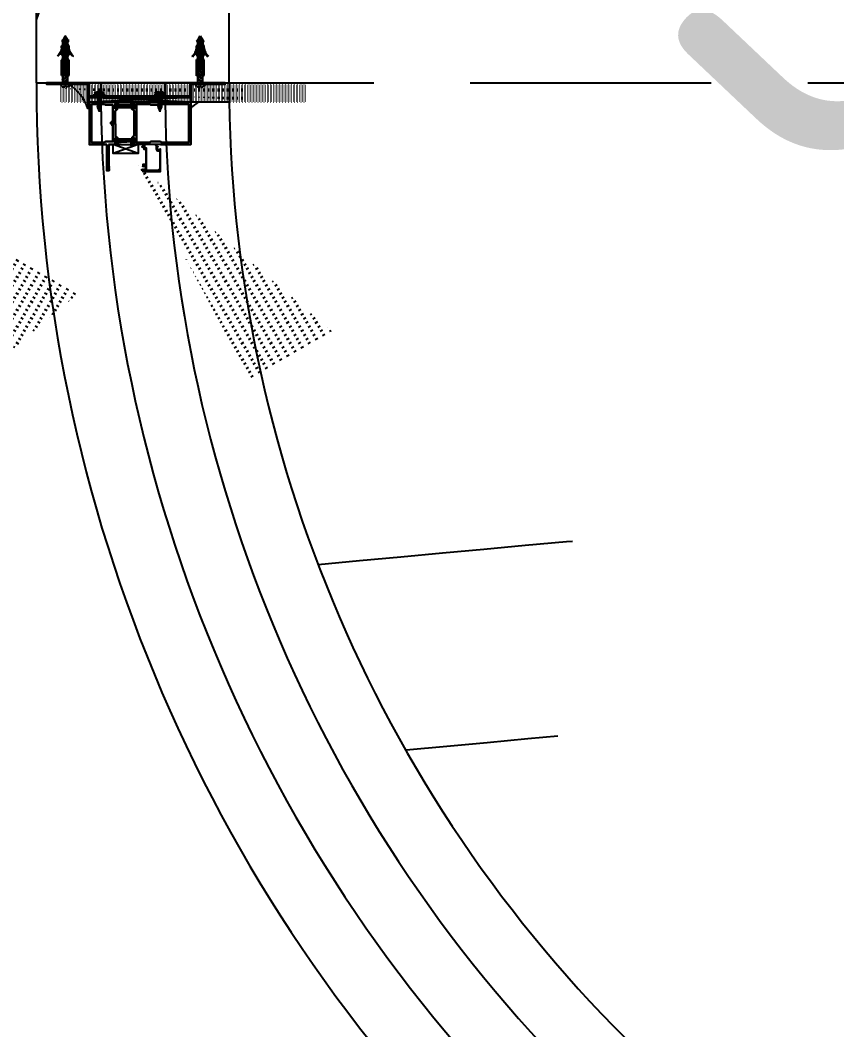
# Model space of a CAD drawing. Header units: inches. Extents: x 0 to 1813292486, y 0 to 3473589894.
# Drawn here: x 600670269 to 600671116, y 3473207275 to 3473208322 of the extents above; entities that cross this region are included whole.
import ezdxf

# ---------------------------------------------------------------- set-up
doc = ezdxf.new("R2010")
doc.units = ezdxf.units.IN
doc.header["$LTSCALE"] = 1000
doc.header["$MEASUREMENT"] = 0
for name, pattern in [('AX-MALL-DIM-P02$0$DASH', [0.35, 0.25, -0.1]), ('AX-MALL-WALL-P02-QT$0$CENTER', [2, 1.25, -0.25, 0.25, -0.25]), ('AX-MALL-WALL-P02-QT$0$DASH', [0.35, 0.25, -0.1]), ('AX-MALL-WALL-P02-QT$0$HIDDEN', [0.375, 0.25, -0.125])]:
    doc.linetypes.add(name, pattern=pattern)
for name, color, linetype in [('A-Anno-Note', 241, 'Continuous'), ('AX-MALL-DIM-P02$0$A-Anno-Dims', 3, 'Continuous'), ('AX-MALL-DIM-P02$0$A-Detl-Patt', 8, 'Continuous'), ('AX-MALL-P02-200$0$A-Anno-Note', 241, 'Continuous'), ('AX-MALL-WALL-P02$0$A-Anno-Note', 241, 'Continuous'), ('AX-MALL-WALL-P02-QT$0$0BJECT', 7, 'Continuous'), ('AX-MALL-WALL-P02-QT$0$1', 1, 'Continuous'), ('AX-MALL-WALL-P02-QT$0$8', 8, 'Continuous'), ('AX-MALL-WALL-P02-QT$0$8 填充 虚线 打断线 0.1', 8, 'Continuous'), ('AX-MALL-WALL-P02-QT$0$A-Anno-Note', 241, 'Continuous'), ('AX-MALL-WALL-P02-QT$0$A-Curt', 151, 'Continuous'), ('AX-MALL-WALL-P02-QT$0$A-Detl-Patt', 8, 'Continuous'), ('AX-MALL-WALL-P02-QT$0$A-Detl-Thin', 131, 'Continuous'), ('AX-MALL-WALL-P02-QT$0$A-Wall', 2, 'Continuous'), ('AX-MALL-WALL-P02-QT$0$A-Wall-Patt', 13, 'Continuous'), ('AX-MALL-WALL-P02-QT$0$F12_Submate', 8, 'Continuous'), ('AX-MALL-WALL-P02-QT$0$GASKET', 2, 'Continuous'), ('AX-MALL-WALL-P02-QT$0$STSF', 2, 'Continuous')]:
    doc.layers.add(name, color=color, linetype=linetype)
doc.layers.add('AX-MALL-WALL-P02-QT$0$AM_SUPPR', color=6, linetype='Continuous', lineweight=30)
doc.styles.add('AX-MALL-DIM-P02$0$_TCH_DIM_T3', font='gbenor.shx')
doc.dimstyles.new('AX-MALL-DIM-P02$0$_TCH_ARROW&&180', dxfattribs={"dimtxt": 535.5, "dimasz": 540, "dimexe": 450, "dimexo": 450, "dimgap": 137.25, "dimtad": 1, "dimdec": 0, "dimzin": 0, "dimdsep": 46, "dimtxsty": 'AX-MALL-DIM-P02$0$_TCH_DIM_T3', "dimcen": 0.09, "dimclrt": 7, "dimaunit": 1, "dimadec": 3, "dimazin": 2, "dimtfac": 1, "dimtdec": 0, "dimtix": 1, "dimtmove": 2, "dimatfit": 3, "dimfxl": 500, "dimtolj": 1, "dimtzin": 0, "dimarcsym": 0})

# ---------------------------------------------------------------- blocks, each defined once
blk = doc.blocks.new('AX-MALL-WALL-P02-QT$0$tj')
at = {"layer": 'AX-MALL-WALL-P02-QT$0$A-Detl-Patt'}
h = blk.add_hatch(dxfattribs=at)
h.set_pattern_fill('STEEL', color=256, scale=100.0000000000001, angle=50.43183869082386)
h.set_pattern_definition([(75.00000000004839, (-14278.19445574284, 156289.8254051208), (-153.3407249234246, 41.08752340989569), []), (75.00000000004839, (-14317.88195610046, 156358.5661673546), (-153.3407249234246, 41.08752340989569), [])])
edge = h.paths.add_edge_path()
edge.add_arc((274302.9537697641, 370915.3693751197), 354853.2281302969, 270.9601093956941, 275.9513128638887)
edge.add_line((311095.3180618286, 17974.67259407043), (323404.2928284407, 17664.898229599))
edge.add_arc((337498.5854798314, -5423.033113246463), 27049.98445535583, 84.4296474408203, 121.40245730350341, ccw=False)
edge.add_line((340124.270958662, 21499.21483898163), (352435.6233639717, 23411.5238032341))
edge.add_line((352435.6233639717, 23411.5238032341), (352460.3320846558, 23263.57286787033))
edge.add_arc((262948.9762239404, 558936.3422532297), 543099.989586636, 279.486523026639, 288.5053300047131)
edge.add_line((435325.042740941, 43917.80823612213), (435185.9318172932, 44187.60760259628))
edge.add_arc((262948.9762341097, 558936.342259489), 542799.9895904897, 279.51816553668203, 288.50044427399206, ccw=False)
edge.add_line((352706.5441896915, 23608.95860147476), (352681.7270303965, 23756.88773488998))
edge.add_line((352681.7270303965, 23756.88773488998), (340117.7681742907, 21803.84383869171))
edge.add_arc((337510.0970116529, -5455.006554111635), 27383.29552171703, 84.53552636432372, 121.2026843873002)
edge.add_line((323323.7129554749, 17967.02113437653), (311085.7617697716, 18275.00808191299))
edge.add_arc((274273.8104503512, 371474.5356685471), 355112.6948552598, 270.96411062040687, 275.9501261722048, ccw=False)
edge.add_line((280248.9759351015, 16412.11376953125), (280248.9759185314, 16111.96136569977))
blk = doc.blocks.new('AX-MALL-WALL-P02-QT$0$A$C45704BEF')
at = {"color": 3, "ltscale": 10}
blk.add_lwpolyline([(18.80000000074506, -25.00024726614356), (17.5, -25.00024726614356), (17.5, -23.00024726614356), (15.49870925210416, -23.00024726614356), (15.49870925210416, -6.999231616035104), (18.4997000452131, -6.999231616035104), (18.49987648613751, -5.299231618642807, 0.4142135623695433), (18.19987648539245, -4.999231617897749), (17.80005405470729, -4.999231617897749, 0.4140000559725384), (17.50005413405597, -5.299012914299965), (17.49969883821905, -5.699499286711216, -0.483847094079415), (17.13052784092724, -5.991148311644793), (15.89966636151075, -5.699231617152691), (15.89966636151075, -1.299031617119908), (17.1397417280823, -1.005294770002365, -0.4741802569087657), (17.49969902634621, -1.298974558711052), (17.50005413405597, -1.699460931122303, 0.4140000559734259), (17.80005405470729, -1.999242229387164), (18.19987648539245, -1.999242229387164, 0.4142135624494586), (18.49987648613751, -1.699242228642106), (18.49987648613751, 0.0007206704467535019), (0, 0), (0, -22.90028521977365), (1, -22.90028521977365), (1, -22.40028521977365), (3, -22.40028521977365, -0.414213562373095), (3.5, -22.90028521977365), (3.5, -25.00028521940112), (2.913615984842181, -25.46520863845944, 0.4988684829111732), (2.92562854103744, -25.94440526142716), (5.025628542527556, -27.44440526142716, 0.8192868568614478), (5.455046217888594, -27.04232501238585), (4.5, -25.50028521940112), (4.5, -22.90028521977365, 0.414213562373095), (3, -21.40028521977365), (1, -21.40028521977365), (1, -3.19995454326272, -0.4142094303452601), (3.199968963861465, -0.9999545440077782), (14.5, -0.9996059481054544), (14.5, -5.999231616035104), (14.5, -5.999231616035104), (14.5, -24.00024726614356), (16.5, -24.00024726614356), (16.5, -25.00024726614356), (16.5, -27.20351210050285, 0.6582415972160955), (17.34365977905691, -27.56668968312442), (19.14365977980196, -25.86342484690249, 0.6827143578984822), (18.79383949562907, -25.00028521940112)], format="xyb", dxfattribs=at)
blk = doc.blocks.new('AX-MALL-WALL-P02-QT$0$尺寸分格点')
at = {"ltscale": 10}
h = blk.add_hatch(color=1, dxfattribs=at)
h.dxf.hatch_style = 1
edge = h.paths.add_edge_path()
edge.add_line((0, -1.5), (-5.470445860503725e-37, 1.862645149230957e-09))
edge.add_line((0, 1.862645149230957e-09), (-1.5, 0))
edge.add_arc((0, 0), 1.5, 180, 270)
edge = h.paths.add_edge_path()
edge.add_line((0, 1.5), (5.470445846917725e-37, 1.862645149230957e-09))
edge.add_line((0, 1.862645149230957e-09), (1.5, 0))
edge.add_arc((0, 0), 1.5, 0, 90)
for p, q in [((-2.5, 0), (2.5, 0)), ((0, -2.5), (0, 2.5))]:
    blk.add_line(p, q)
blk.add_circle((0, 0), 1.5)
blk = doc.blocks.new('AX-MALL-WALL-P02-QT$0$定位点')
blk.add_blockref('AX-MALL-WALL-P02-QT$0$尺寸分格点', (0, 0))
blk = doc.blocks.new('AX-MALL-WALL-P02-QT$0$A$C40565891')
h = blk.add_hatch()
h.set_pattern_fill('NET', color=6, scale=0.5, angle=315)
h.set_pattern_definition([(225.0000000000001, (-8954763.885715963, -14331520.94940183), (-1.122532015133644, 1.122532015133643), []), (135.0000000000001, (-8954763.885715963, -14331520.94940183), (1.122532015133643, 1.122532015133644), [])])
edge = h.paths.add_edge_path()
edge.add_line((-2.873205080628395, -1), (-17.1267949193716, -1))
edge.add_arc((-17.12679491817267, -2.000000000321539), 1.000000000321539, 90.00000006869386, 120.0000000686844)
edge.add_line((-17.6267949193716, -1.133974596858025), (-19.29999999888241, -2.099999999627471))
edge.add_line((-19.29999999888241, -2.099999999627471), (-19.59999999962747, -2.099999999627471))
edge.add_arc((-19.60000000055891, -1.700000000186378), 0.3999999994410928, 180.0000001333858, 270.00000013341844, ccw=False)
edge.add_line((-20, -1.700000001117587), (-20, 1.699999999254942))
edge.add_arc((-19.59999999962758, 1.699999999255055), 0.4000000003724153, 89.99999999998369, 180.0000000000163, ccw=False)
edge.add_line((-19.59999999962747, 2.099999999627471), (-19.29999999888241, 2.099999999627471))
edge.add_line((-19.29999999888241, 2.099999999627471), (-17.6267949193716, 1.133974596858025))
edge.add_arc((-17.12679491817268, 2.000000000321516), 1.000000000321515, 239.9999999313152, 269.9999999313065)
edge.add_line((-17.1267949193716, 1), (-2.873205080628395, 1))
edge.add_arc((-2.873205081827319, 2.000000000321497), 1.000000000321497, 270.0000000686933, 300.0000000686851)
edge.add_line((-2.373205080628395, 1.133974596858025), (-0.6999999992549419, 2.099999999627471))
edge.add_line((-0.6999999992549419, 2.099999999627471), (-0.400000000372529, 2.099999999627471))
edge.add_arc((-0.4000000003724153, 1.699999999255056), 0.4000000003724153, -1.63140612130519e-11, 90.00000000001631, ccw=False)
edge.add_line((0, 1.699999999254942), (0, -1.700000001117587))
edge.add_arc((-0.3999999994410927, -1.700000000186378), 0.3999999994410927, 269.99999986658156, 359.99999986661413, ccw=False)
edge.add_line((-0.400000000372529, -2.099999999627471), (-0.6999999992549419, -2.099999999627471))
edge.add_line((-0.6999999992549419, -2.099999999627471), (-2.373205080628395, -1.133974596858025))
edge.add_arc((-2.873205081827309, -2.00000000032146), 1.00000000032146, 59.99999993131432, 89.9999999313073)
at = {"layer": 'AX-MALL-WALL-P02-QT$0$STSF', "lineweight": 40}
blk.add_lwpolyline([(-2.873205080628395, -1), (-17.1267949193716, -1, 0.1316524975873539), (-17.6267949193716, -1.133974596858025), (-19.29999999888241, -2.099999999627471), (-19.59999999962747, -2.099999999627471, -0.4142135623732616), (-20, -1.700000001117587), (-20, 1.699999999254942, -0.4142135623732612), (-19.59999999962747, 2.099999999627471), (-19.29999999888241, 2.099999999627471), (-17.6267949193716, 1.133974596858025, 0.1316524975873571), (-17.1267949193716, 1), (-2.873205080628395, 1, 0.1316524975873597), (-2.373205080628395, 1.133974596858025), (-0.6999999992549419, 2.099999999627471), (-0.400000000372529, 2.099999999627471, -0.4142135623732616), (0, 1.699999999254942), (0, -1.700000001117587, -0.4142135623732616), (-0.400000000372529, -2.099999999627471), (-0.6999999992549419, -2.099999999627471), (-2.373205080628395, -1.133974596858025, 0.1316524975873647)], format="xyb", close=True, dxfattribs=at)
blk = doc.blocks.new('AX-MALL-WALL-P02-QT$0$A$C5DA96DE0')
at = {"layer": 'AX-MALL-WALL-P02-QT$0$AM_SUPPR', "color": 3}
for points in [[(-22.00068093277514, 105.1999999992549), (-22.00001176260412, 46.60000000149012, -0.414213562373095), (-21.70001176185906, 46.29999999888241), (-21.7000117637217, 45.30000000074506, -0.4142135651008757), (-21.90001176483929, 45.09999999962747), (-22.11765938811004, 45.09999999962747, 0.3152987896086648), (-22.30559791438282, 44.96840402856469), (-22.88795028813183, 43.36840402893722, 0.5486187836891172), (-22.68258061446249, 43.10076105967164), (-19.96206398494542, 43.32127769291401, 0.1763269799607178), (-19.83807377703488, 43.37909527309239), (-19.45859040878713, 43.75857864320278, 0.5773502703764628), (-19.54824795387685, 44.09318516403437), (-19.70076583139598, 44.13405220396817, -0.3107450373417215), (-19.86631920561194, 44.32805990986526), (-20.20001176558435, 46.220524456352), (-20.20001176558435, 46.30000000074506, -0.664494698151357), (-19.35008465312421, 46.6571428515017, 0.1962615707062706), (-19.21011380665004, 46.59999999962747), (-15.80001176707447, 46.59999999962747, -0.414213562373095), (-15.50001176446676, 46.30000000074506), (-15.50001176446676, 45.99448045343161), (-16.4794679954648, 44.32503772899508, 0.5796797259406589), (-16.35058767162263, 44.09999999776483), (-15.09727879799902, 44.09999999776483, 0.266079426403572), (-14.23476512730122, 44.59396623261273), (-13.34764037840068, 46.10603376291692, -0.2660794268336467), (-12.48512670956552, 46.59999999776483), (-12.48512670956552, 46.59999999776483), (12.48510318435729, 46.59999999962747, -0.2660794268336467), (13.3476168513298, 46.10603376291692), (14.23474160209298, 44.59396623261273, 0.266079426403572), (15.09725527279079, 44.09999999962747), (16.35056414455175, 44.09999999962747, 0.5796797259406589), (16.47944446653128, 44.32503772713244), (15.49998823925853, 45.99448045343161), (15.49998823553324, 46.29999999888241, -0.414213562373095), (15.7999882362783, 46.59999999962747), (19.21009027957916, 46.59999999962747, 0.1962615707062706), (19.35006112605333, 46.6571428515017, -0.664494698151357), (20.19998823665082, 46.29999999888241), (20.19998823665082, 46.220524456352), (19.86629567667842, 44.32805990800261, -0.3107450373417215), (19.70074230805039, 44.13405220396817), (19.54822442866862, 44.09318516217172, 0.5773502703764628), (19.45856687985361, 43.75857864320278), (19.83805025182664, 43.37909527309239, 0.1763269799607178), (19.96204045787454, 43.32127769291401), (22.68255708739161, 43.10076105967164, 0.5486187836891172), (22.88792676106095, 43.36840402893722), (22.30557438544929, 44.96840402670205, 0.3152987896086648), (22.11763586290181, 45.10000000149012), (21.89998823590577, 45.09999999962747, -0.4142135651008757), (21.69998823665082, 45.29999999888241), (21.69998823478818, 46.29999999888241, -0.414213562373095), (21.99998823739588, 46.59999999962747), (22.00029997527599, 73.89985392801464)], [(-12.48512671142817, 26.59999999962747), (-12.48512671142817, 26.59999999962747, -0.266079426695036), (-13.34764038026333, 27.09396623820066), (-14.23476512916386, 28.60603376477957, 0.2660794267352428), (-15.09727879799902, 29.10000000149012), (-16.35058767162263, 29.09999999962747, 0.5796797243171364), (-16.4794679954648, 28.87496227398515), (-15.50001176446676, 27.20551954396069), (-15.50001176819205, 26.90000000223517, -0.414213562429924), (-15.80001176521182, 26.59999999776483), (-19.21011380665004, 26.59999999962747, 0.196261570738114), (-19.35008465498686, 26.54285714589059, -0.6644947009864839), (-20.20001176558435, 26.90000000223517), (-20.20001176558435, 26.97947554662824), (-19.86631920747459, 28.87194008752704, -0.3107450376907102), (-19.70076583139598, 29.06594779156148), (-19.5482479557395, 29.10681483522058, 0.5773502691095918), (-19.45859040878713, 29.44142135605216), (-19.83807377517223, 29.82090472429991, 0.1763269806166101), (-19.96206398680806, 29.87872230820358), (-22.68258061632514, 30.0992389395833, 0.5486187865199976), (-22.88795028440654, 29.83159597031772), (-22.30559791252017, 28.23159597069025, 0.3152987889515711), (-22.1176593862474, 28.09999999962747), (-21.90001176297665, 28.09999999776483, -0.4142135620321224), (-21.70001176558435, 27.89999999850988), (-21.70001176558435, 26.90000000037253, -0.414213562429924), (-22.00001176446676, 26.59999999962747), (-22.00026272423565, -1.862645149230957e-09), (22.00026272051036, 0), (22.00006804615259, 18.00577012822032)], [(22.00005050562322, 19.99999999813735), (21.99998823739588, 26.59999999962747, -0.414213562429924), (21.69998823665082, 26.90000000037253), (21.69998823478818, 27.89999999850988, -0.4142135620321224), (21.89998823776841, 28.09999999962747), (22.11763586103916, 28.09999999776483, 0.3152987889515711), (22.30557438544929, 28.23159596882761), (22.88792676106095, 29.83159597218037, 0.5486187865199976), (22.68255708925426, 30.0992389395833), (19.96204045601189, 29.87872230820358, 0.1763269806166101), (19.83805024810135, 29.82090472429991), (19.45856687985361, 29.44142135605216, 0.5773502691095918), (19.54822443053126, 29.10681483708322), (19.70074230805039, 29.06594779156148, -0.3107450376907102), (19.86629567667842, 28.87194008752704), (20.19998823851347, 26.97947554290295), (20.19998824037611, 26.89999999850988, -0.6644947009864839), (19.35006112605333, 26.54285714402795, 0.196261570738114), (19.21009027957916, 26.59999999776483), (15.79998823441565, 26.59999999776483, -0.414213562429924), (15.49998823925853, 26.89999999850988), (15.49998823925853, 27.20551954582334), (16.47944446466863, 28.87496227398515, 0.5796797243171364), (16.3505641464144, 29.09999999962747), (15.09725527092814, 29.09999999776483, 0.2660794267352428), (14.23474160209298, 28.60603376477957), (13.3476168513298, 27.09396623820066, -0.266079426695036), (12.48510318249464, 26.59999999962747), (-12.48512671142817, 26.59999999962747)]]:
    blk.add_lwpolyline(points, format="xyb", dxfattribs=at)
for points in [[(22.00029996782541, 73.89983759261668), (22.00005446560681, 73.89983759261668), (21.99998823553324, 105.1999999992549), (-22.00068093277514, 105.1999999992549)], [(-19.80001176521182, 103), (-19.80001176521182, 103), (-19.80001176334918, 74.70021012239158), (-19.00001176446676, 73.70021012239158), (-19.00001176446676, 68.70021012239158), (-19.00001176446676, 63.70021012239158), (-20.00001176446676, 62.70021012611687), (-20.00001176446676, 48.79999999888241), (19.99998823553324, 48.79999999701977), (19.99998823739588, 62.70021012425423), (18.99998823739588, 63.70021012425423), (18.99998823739588, 68.70021012239158), (18.99998823553324, 73.70021012425423), (19.79998823814094, 74.70021012052894), (19.79998823814094, 103), (-19.80001176521182, 103)], [(-19.00003717839718, 24.40000000223517), (-19.00003717839718, 16.60000000149012), (-19.8001159671694, 15.59989579208195), (-19.80026083253324, 2.199999997392297), (-19.80001176521182, 2.199999999254942), (19.80023730732501, 2.199999997392297), (19.80009244196117, 15.5998957939446), (19.0000136513263, 16.60000000149012), (19.0000136513263, 24.40000000223517), (-19.00003717839718, 24.40000000223517)], [(21.99999776296318, 20.00577012635767), (43.9999977555126, 20.00634960085154), (43.99998722039163, 20.40634960122406), (44.99999512173235, 20.10637594014406), (44.99998722039163, 20.40637594088912), (45.99999512173235, 20.10640227980912), (45.99998722039163, 20.40640228055418), (46.99999512173235, 20.10642861947417), (46.99998722039163, 20.40642862021923), (47.99999511986971, 20.10645495913923), (47.99998721852899, 20.40645495988429), (48.99998721852899, 20.40648129954934), (49.00005043298006, 18.00648130103946), (22.00006804615259, 18.00577012822032)]]:
    blk.add_lwpolyline(points, dxfattribs=at)
at = {"color": 6, "ltscale": 10, "xscale": -0.9999999999999999, "rotation": 90}
blk.add_blockref('AX-MALL-WALL-P02-QT$0$A$C40565891', (-17.70395603775978, 26.59999999776483), dxfattribs=at)
at = {"color": 6, "ltscale": 10, "rotation": 270}
blk.add_blockref('AX-MALL-WALL-P02-QT$0$A$C40565891', (17.7039325106889, 26.59999999962747), dxfattribs=at)
blk = doc.blocks.new('AX-MALL-WALL-P02-QT$0$A$C3B8A2171')
at = {"color": 6}
for p, q in [((22.00012849643826, 27), (31.33094626852107, 1)), ((31.33094626478851, 27), (22.00012850017083, 1))]:
    blk.add_line(p, q, dxfattribs=at)
blk.add_lwpolyline([(22.00012849643826, 27), (31.33094626478851, 27), (31.33094626852107, 1), (22.00012850017083, 1)], close=True, dxfattribs=at)
at = {"color": 6, "ltscale": 10}
blk.add_blockref('AX-MALL-WALL-P02-QT$0$A$C5DA96DE0', (7.275957614183426e-12, -23.70584608986974), dxfattribs=at)
at = {"color": 6, "ltscale": 10, "rotation": 270}
blk.add_blockref('AX-MALL-WALL-P02-QT$0$A$C45704BEF', (49.90041371808184, 50.19399150274694), dxfattribs=at)
at = {"layer": 'AX-MALL-WALL-P02-QT$0$GASKET', "extrusion": (0, 0, -1), "zscale": -1, "rotation": 270}
blk.add_blockref('AX-MALL-WALL-P02-QT$0$定位点', (0, 0), dxfattribs=at)
blk = doc.blocks.new('*U279')
at = {"color": 1, "linetype": 'AX-MALL-WALL-P02-QT$0$CENTER', "ltscale": 0.1}
blk.add_line((-3.720025046972161, 0), (16.47241296467109, 0), dxfattribs=at)
at = {"color": 0, "linetype": 'ByBlock', "lineweight": 50, "ltscale": 0.2}
for p, q in [((-3.69999999999709, 0.3999999999987267), (-3.325615217181621, 0.4000000000023647)), ((-3.325615217181621, 0.4000000000023647), (-3.325615240581101, -0.4000000000023647)), ((-2.147202852589544, 4.749999999999091), (0, 4.749999999999091)), ((0, -4.749999999999091), (0, 4.749999999999091)), ((-3.69999999999709, -0.4000000000005457), (-3.325615240581101, -0.4000000000023647)), ((-3.69999999999709, -0.4000000000005457), (-3.325615217181621, -0.4000000000023647)), ((-2.147202852655028, -4.750000000000909), (0, -4.749999999999091))]:
    blk.add_line(p, q, dxfattribs=at)
at = {"color": 6, "linetype": 'AX-MALL-WALL-P02-QT$0$HIDDEN', "ltscale": 0.05}
for p, q in [((-0.6750316474657977, 1.140000000000001), (-3.325615228868008, 2.449999999987274)), ((-0.6750316474657977, 1.14), (-0.6750316474657977, -1.140000000000001)), ((-0.06888289537171222, 0), (-0.6750316474657977, 1.140000000000001)), ((-0.06888289537171222, 0), (-0.6750316474657977, -1.140000000000001)), ((-0.6750316474657977, -1.140000000000001), (-3.325615228893758, -2.449999999999999))]:
    blk.add_line(p, q, dxfattribs=at)
at = {"color": 0, "linetype": 'ByBlock', "ltscale": 0.2}
for p, q in [((0.1999999999970897, 1.789999999997235), (11.67855772335856, 1.789999999997235)), ((1.247816335799423, 1.789999999997235), (1.600000000005707, 2.399999999998059)), ((1.600000000005707, 2.399999999998059), (1.952183664211248, 1.789999999998216)), ((2.847816335799424, 1.789999999997235), (3.200000000005707, 2.399999999998059)), ((3.200000000005707, 2.399999999998059), (3.552183664211248, 1.789999999998216)), ((4.447816335799424, 1.789999999997235), (4.800000000005708, 2.399999999998059)), ((4.800000000005708, 2.399999999998059), (5.152183664211249, 1.789999999998216)), ((6.047816335799424, 1.789999999997235), (6.400000000005708, 2.399999999998059)), ((6.400000000005708, 2.399999999998059), (6.752183664211248, 1.789999999998216)), ((7.647816335799424, 1.789999999997235), (8.000000000005707, 2.399999999998059)), ((8.000000000005707, 2.399999999998059), (8.352183664211248, 1.789999999998216)), ((9.247816335799424, 1.789999999997235), (9.600000000005707, 2.399999999998059)), ((9.600000000005707, 2.399999999998059), (9.952183664211248, 1.789999999998216)), ((11.67855772335856, 1.789999999997235), (16, 0)), ((16, 0), (11.67855772334904, -1.790000000000873)), ((0.1999999999970896, -1.790000000000873), (11.67855772334904, -1.790000000000873)), ((2.047816335800007, -1.789999999998201), (2.400000000005662, -2.399999999998059)), ((2.400000000005662, -2.399999999998059), (2.752183664211202, -1.789999999998216)), ((3.647816335800008, -1.789999999998201), (4.000000000005661, -2.399999999998059)), ((4.000000000005661, -2.399999999998059), (4.352183664211202, -1.789999999998216)), ((5.247816335800009, -1.789999999998201), (5.600000000005663, -2.399999999998059)), ((5.600000000005663, -2.399999999998059), (5.952183664211203, -1.789999999998216)), ((6.847816335800008, -1.789999999998201), (7.200000000005662, -2.399999999998059)), ((7.200000000005662, -2.399999999998059), (7.552183664211203, -1.789999999998216)), ((8.447816335800008, -1.789999999998201), (8.800000000005662, -2.399999999998059)), ((8.800000000005662, -2.399999999998059), (9.152183664211202, -1.789999999998216)), ((10.04781633580001, -1.789999999998201), (10.40000000000566, -2.399999999998059)), ((10.40000000000566, -2.399999999998059), (10.7521836642112, -1.789999999998216))]:
    blk.add_line(p, q, dxfattribs=at)
at = {"color": 6, "linetype": 'ByBlock'}
for p, q in [((1.247816335799423, 1.789999999997235), (2.047816335800007, -1.789999999998201)), ((1.600000000005707, 2.399999999998059), (2.400000000005662, -2.399999999998059)), ((2.752183664209724, -1.790000000000873), (1.952183664211248, 1.789999999998216)), ((2.847816335799424, 1.789999999997235), (3.647816335800008, -1.789999999998201)), ((3.200000000005707, 2.399999999998059), (4.000000000005661, -2.399999999998059)), ((4.352183664209724, -1.790000000000873), (3.552183664211248, 1.789999999998216)), ((4.447816335799424, 1.789999999997235), (5.247816335800009, -1.789999999998201)), ((4.800000000005708, 2.399999999998059), (5.600000000005663, -2.399999999998059)), ((5.952183664209725, -1.790000000000873), (5.152183664211249, 1.789999999998216)), ((6.047816335799424, 1.789999999997235), (6.847816335800008, -1.789999999998201)), ((6.400000000005708, 2.399999999998059), (7.200000000005662, -2.399999999998059)), ((7.552183664209725, -1.790000000000873), (6.752183664211248, 1.789999999998216)), ((7.647816335799424, 1.789999999997235), (8.447816335800008, -1.789999999998201)), ((8.000000000005707, 2.399999999998059), (8.800000000005662, -2.399999999998059)), ((9.152183664209725, -1.790000000000873), (8.352183664211248, 1.789999999998216)), ((9.247816335799424, 1.789999999997235), (10.04781633580001, -1.789999999998201)), ((9.600000000005707, 2.399999999998059), (10.40000000000566, -2.399999999998059)), ((10.75218366420972, -1.790000000000873), (9.952183664211248, 1.789999999998216))]:
    blk.add_line(p, q, dxfattribs=at)
at = {"color": 0, "linetype": 'ByBlock', "lineweight": 50, "ltscale": 0.2}
for start, end in [(143.57642635749, 177.1340160170254), (182.8659839823501, 216.4235736418013)]:
    blk.add_arc((4.289993742175284, -4.638422979041934e-11), 8, start, end, dxfattribs=at)
at = {"color": 0, "linetype": 'ByBlock', "ltscale": 0.2}
for centre, start, end in [((0.1999999999970897, 1.989999999997235), 180, 270), ((0.1999999999970896, -1.990000000000873), 90, 180)]:
    blk.add_arc(centre, 0.2, start, end, dxfattribs=at)
blk = doc.blocks.new('AX-MALL-WALL-P02-QT$0$pzd')
for p, q in [((-51.89071414621139, 3.637978807091713e-12), (-47.44426745038072, 2.627295852584211)), ((-47.4650342187233, -2.549312040882796), (-51.89071414621139, 3.637978807091713e-12)), ((-46.99816657703195, 0.7273625492634892), (-46.99816657703195, -0.7147973545615969)), ((-46.99231773451902, 3.870509743701405), (-46.98238723502436, 2.827295852588577)), ((-46.99231773451902, -3.870509743701405), (-46.99231773451902, -2.585558247239533))]:
    blk.add_line(p, q)
at = {"layer": 'AX-MALL-WALL-P02-QT$0$0BJECT'}
for p, q in [((-16.10487232582818, 0.7273625492634892), (-46.99816657703195, 0.7273625492634892)), ((-39.582473202041, 3.913673162471241), (-41.582473202041, 3.913673162471241)), ((-32.17262866956298, 3.956836581233802), (-34.17262866956298, 3.956836581233802)), ((-10.70183767256094, 4.000000000003638), (-26.76278413708496, 4.000000000003638)), ((-16.10487232582818, 0.7273625492634892), (-16.10487232582818, -0.7147973545615969)), ((-10.67745417730475, 4.000000000003638), (-10.67745417730475, -3.999999999996362)), ((-16.10487232582818, -0.7147973545615969), (-46.99816657703195, -0.7147973545615969)), ((-39.582473202041, -3.913673162471241), (-41.582473202041, -3.913673162471241)), ((-32.17262866956298, -3.956836581233802), (-34.17262866956298, -3.956836581233802)), ((-30.79212488308258, -8.462003983000614), (-30.37328007823089, -8.00474198261145)), ((-10.67745417730475, -3.999999999996362), (-26.76278413708496, -3.999999999996362))]:
    blk.add_line(p, q, dxfattribs=at)
for centre, radius, start, end in [((-44.30262324288196, 5.800649567903747), 3.310573394341929, 215.6634335188293, 325.2508364694484), ((-40.90485334786354, 17.23789096762266), 13.38967771715128, 275.6678372151979, 319.0483574165744), ((-36.89277871040395, 5.843812986673584), 3.310573394341929, 215.6634335188293, 325.2508364694484), ((-40.48600854301185, 16.78062896724077), 13.38967771715128, 275.6678372151979, 319.0483574165744), ((-29.48293417792593, 5.886976405436144), 3.310573394341929, 215.6634335188293, 325.2508364694484), ((-44.30262324288196, -5.800649567903747), 3.310573394341929, 34.7491635305516, 144.3365664811707), ((-36.89277871040395, -5.843812986669946), 3.310573394341929, 34.7491635305516, 144.3365664811707), ((-40.90485334786354, -17.23789096762266), 13.38967771715128, 40.95164258342553, 84.33216278480212), ((-40.48600854301185, -16.78062896723713), 13.38967771715128, 40.95164258342553, 84.33216278480212), ((-29.48293417792593, -5.886976405436144), 3.310573394341929, 34.7491635305516, 144.3365664811707)]:
    blk.add_arc(centre, radius, start, end, dxfattribs=at)
at = {"layer": 'AX-MALL-WALL-P02-QT$0$1', "color": 2, "linetype": 'Continuous'}
for p, q in [((-47.44426745038072, 2.627295852584211), (-49.83636145586206, -1.515932501384668)), ((-47.09785728885618, 2.827295852588577), (-49.66315637509979, -1.615932501383213)), ((-46.98238723502436, 2.827295852588577), (-49.54768632126797, -1.615932501383213)), ((-46.86691718119255, 2.627295852584211), (-49.25901118667389, -1.515932501384668)), ((-44.46281281895062, 2.650687959114293), (-47.4650342187233, -2.549312040882796)), ((-47.09785728885618, 2.827295852588577), (-47.44426745038072, 2.627295852584211)), ((-44.11640265742608, 2.850687959118659), (-47.29182913797558, -2.649312040881341)), ((-44.00093260359426, 2.850687959118659), (-47.17635908412922, -2.649312040881341)), ((-46.98238723502436, 2.827295852588577), (-47.09785728885618, 2.827295852588577)), ((-47.08435184985865, 2.650687959114293), (-47.08546254974499, 2.650687959114293)), ((-46.86691718119255, 2.627295852584211), (-46.98238723502436, 2.827295852588577)), ((-43.88546254976245, 2.650687959114293), (-46.88768394953513, -2.549312040882796)), ((-44.46281281895062, 2.650687959114293), (-46.88042262019007, 2.650687959114293)), ((-44.11640265742608, 2.850687959118659), (-44.46281281895062, 2.650687959114293)), ((-41.48246888740687, 2.674080065644375), (-44.38924201999907, -2.360598686082085)), ((-41.13605872589687, 2.874080065648741), (-44.31148520643183, -2.625919934351259)), ((-41.02058867205051, 2.874080065648741), (-44.19601515260001, -2.625919934351259)), ((-44.00093260359426, 2.850687959118659), (-44.11640265742608, 2.850687959118659)), ((-41.48246888740687, 2.674080065644375), (-44.10289721842855, 2.674080065644375)), ((-43.88546254976245, 2.650687959114293), (-44.00093260359426, 2.850687959118659)), ((-40.90511861820414, 2.674080065644375), (-43.90734001800593, -2.525919934352714)), ((-41.13605872589687, 2.874080065648741), (-41.48246888740687, 2.674080065644375)), ((-38.28246888740978, 2.674080065644375), (-41.28469028718246, -2.525919934352714)), ((-41.02058867205051, 2.874080065648741), (-41.13605872589687, 2.874080065648741)), ((-37.93605872588523, 2.874080065648741), (-41.11148520643474, -2.625919934351259)), ((-40.90511861820414, 2.674080065644375), (-41.02058867205051, 2.874080065648741)), ((-37.82058867205342, 2.874080065648741), (-40.99601515258837, -2.625919934351259)), ((-38.28246888740978, 2.674080065644375), (-40.90511861820414, 2.674080065644375)), ((-37.7051186182216, 2.674080065644375), (-40.70734001799428, -2.525919934352714)), ((-37.93605872588523, 2.874080065648741), (-38.28246888740978, 2.674080065644375)), ((-35.08246888739814, 2.674080065644375), (-38.08469028718537, -2.525919934352714)), ((-37.82058867205342, 2.874080065648741), (-37.93605872588523, 2.874080065648741)), ((-34.73605872588814, 2.874080065648741), (-37.91148520643765, -2.625919934351259)), ((-37.7051186182216, 2.674080065644375), (-37.82058867205342, 2.874080065648741)), ((-34.62058867204178, 2.874080065648741), (-37.79601515259128, -2.625919934351259)), ((-35.08246888739814, 2.674080065644375), (-37.7051186182216, 2.674080065644375)), ((-34.50511861820996, 2.674080065644375), (-37.50734001799719, -2.525919934352714)), ((-34.73605872588814, 2.874080065648741), (-35.08246888739814, 2.674080065644375)), ((-31.88246888740105, 2.674080065644375), (-34.88469028718828, -2.525919934352714)), ((-34.62058867204178, 2.874080065648741), (-34.73605872588814, 2.874080065648741)), ((-31.53605872589105, 2.874080065648741), (-34.711485206426, -2.625919934351259)), ((-34.50511861820996, 2.674080065644375), (-34.62058867204178, 2.874080065648741)), ((-31.42058867205924, 2.874080065648741), (-34.59601515259419, -2.625919934351259)), ((-31.88246888740105, 2.674080065644375), (-34.50511861820996, 2.674080065644375)), ((-31.30511861821287, 2.674080065644375), (-34.3073400180001, -2.525919934352714)), ((-31.53605872589105, 2.874080065648741), (-31.88246888740105, 2.674080065644375)), ((-28.68469028719119, 2.674080065644375), (-31.59146341978339, -2.360598686082085)), ((-31.42058867205924, 2.874080065648741), (-31.53605872589105, 2.874080065648741)), ((-28.33828012568119, 2.874080065648741), (-31.51370660621615, -2.625919934351259)), ((-31.30511861821287, 2.674080065644375), (-31.42058867205924, 2.874080065648741)), ((-28.22281007183483, 2.874080065648741), (-31.39823655238433, -2.625919934351259)), ((-28.68469028719119, 2.674080065644375), (-31.30511861821287, 2.674080065644375)), ((-28.10734001798846, 2.674080065644375), (-31.10956141779025, -2.525919934352714)), ((-26.42037843087746, 2.674080065644375), (-29.32715156346967, -2.360598686082085)), ((-26.07396826935292, 2.874080065648741), (-29.24939474988787, -2.625919934351259)), ((-25.9584982155211, 2.874080065648741), (-29.13392469605606, -2.625919934351259)), ((-26.42037843087746, 2.674080065644375), (-29.04080676189915, 2.674080065644375)), ((-25.84302816167474, 2.674080065644375), (-28.84524956146197, -2.525919934352714)), ((-28.33828012568119, 2.874080065648741), (-28.68469028719119, 2.674080065644375)), ((-28.22281007183483, 2.874080065648741), (-28.33828012568119, 2.874080065648741)), ((-28.10734001798846, 2.674080065644375), (-28.22281007183483, 2.874080065648741)), ((-26.07396826935292, 2.874080065648741), (-26.42037843087746, 2.674080065644375)), ((-23.22037843086582, 2.674080065644375), (-26.22259983065305, -2.525919934352714)), ((-25.9584982155211, 2.874080065648741), (-26.07396826935292, 2.874080065648741)), ((-22.87396826935583, 2.874080065648741), (-26.04939474990533, -2.625919934351259)), ((-25.84302816167474, 2.674080065644375), (-25.9584982155211, 2.874080065648741)), ((-22.75849821550946, 2.874080065648741), (-25.93392469605897, -2.625919934351259)), ((-23.22037843086582, 2.674080065644375), (-25.84302816167474, 2.674080065644375)), ((-22.64302816167765, 2.674080065644375), (-25.64524956146488, -2.525919934352714)), ((-22.87396826935583, 2.874080065648741), (-23.22037843086582, 2.674080065644375)), ((-20.02037843086873, 2.674080065644375), (-23.02259983065596, -2.525919934352714)), ((-22.75849821550946, 2.874080065648741), (-22.87396826935583, 2.874080065648741)), ((-19.67396826935874, 2.874080065648741), (-22.84939474989369, -2.625919934351259)), ((-22.64302816167765, 2.674080065644375), (-22.75849821550946, 2.874080065648741)), ((-19.55849821551237, 2.874080065648741), (-22.73392469606188, -2.625919934351259)), ((-20.02037843086873, 2.674080065644375), (-22.64302816167765, 2.674080065644375)), ((-19.44302816168056, 2.674080065644375), (-22.44524956146779, -2.525919934352714)), ((-19.67396826935874, 2.874080065648741), (-20.02037843086873, 2.674080065644375)), ((-16.82037843087164, 2.674080065644375), (-19.82259983064432, -2.525919934352714)), ((-19.55849821551237, 2.874080065648741), (-19.67396826935874, 2.874080065648741)), ((-16.4739682693471, 2.874080065648741), (-19.6493947498966, -2.625919934351259)), ((-19.44302816168056, 2.674080065644375), (-19.55849821551237, 2.874080065648741)), ((-16.35849821551528, 2.874080065648741), (-19.53392469605024, -2.625919934351259)), ((-16.82037843087164, 2.674080065644375), (-19.44302816168056, 2.674080065644375)), ((-16.24302816168347, 2.674080065644375), (-19.24524956145615, -2.525919934352714)), ((-16.4739682693471, 2.874080065648741), (-16.82037843087164, 2.674080065644375)), ((-13.62259983066178, 2.674080065644375), (-16.52937296325399, -2.360598686082085)), ((-16.35849821551528, 2.874080065648741), (-16.4739682693471, 2.874080065648741)), ((-13.27618966913724, 2.874080065648741), (-16.45161614968674, -2.625919934351259)), ((-16.24302816168347, 2.674080065644375), (-16.35849821551528, 2.874080065648741)), ((-13.16071961530542, 2.874080065648741), (-16.33614609584038, -2.625919934351259)), ((-13.62259983066178, 2.674080065644375), (-16.24302816168347, 2.674080065644375)), ((-13.04524956145906, 2.674080065644375), (-16.04747096124629, -2.525919934352714)), ((-13.27618966913724, 2.874080065648741), (-13.62259983066178, 2.674080065644375)), ((-10.42259983065014, 2.674080065644375), (-13.42482123043737, -2.525919934352714)), ((-13.16071961530542, 2.874080065648741), (-13.27618966913724, 2.874080065648741)), ((-10.07618966914015, 2.874080065648741), (-13.25161614968965, -2.625919934351259)), ((-13.04524956145906, 2.674080065644375), (-13.16071961530542, 2.874080065648741)), ((-9.960719615293783, 2.874080065648741), (-13.13614609584329, -2.625919934351259)), ((-10.42259983065014, 2.674080065644375), (-13.04524956145906, 2.674080065644375)), ((-9.84524956146197, 2.674080065644375), (-12.8474709612492, -2.525919934352714)), ((-10.07618966914015, 2.874080065648741), (-10.42259983065014, 2.674080065644375)), ((-7.222599830653053, 2.674080065644375), (-10.22482123044028, -2.525919934352714)), ((-9.960719615293783, 2.874080065648741), (-10.07618966914015, 2.874080065648741)), ((-6.876189669143059, 2.874080065648741), (-10.05161614967801, -2.625919934351259)), ((-9.84524956146197, 2.674080065644375), (-9.960719615293783, 2.874080065648741)), ((-6.760719615311245, 2.874080065648741), (-9.936146095846198, -2.625919934351259)), ((-7.222599830653053, 2.674080065644375), (-9.84524956146197, 2.674080065644375)), ((-6.64524956146488, 2.674080065644375), (-9.647470961252111, -2.525919934352714)), ((-6.876189669143059, 2.874080065648741), (-7.222599830653053, 2.674080065644375)), ((-4.022599830655963, 2.674080065644375), (-7.024821230443195, -2.525919934352714)), ((-6.760719615311245, 2.874080065648741), (-6.876189669143059, 2.874080065648741)), ((-3.676189669131418, 2.874080065648741), (-6.851616149680922, -2.625919934351259)), ((-6.64524956146488, 2.674080065644375), (-6.760719615311245, 2.874080065648741)), ((-3.560719615299604, 2.874080065648741), (-6.736146095849108, -2.625919934351259)), ((-4.022599830655963, 2.674080065644375), (-6.64524956146488, 2.674080065644375)), ((-3.44524956146779, 2.674080065644375), (-6.447470961240469, -2.525919934352714)), ((-3.676189669131418, 2.874080065648741), (-4.022599830655963, 2.674080065644375)), ((-3.560719615299604, 2.874080065648741), (-3.676189669131418, 2.874080065648741)), ((-3.44524956146779, 2.674080065644375), (-3.560719615299604, 2.874080065648741)), ((-1.94636026135413, 2.674080065644375), (-3.44524956146779, 2.674080065644375)), ((-1.794442259488278, 2.7438022680617), (-1.794442259488278, -2.626583945562743)), ((-49.66315637509979, -1.615932501383213), (-49.83636145586206, -1.515932501384668)), ((-49.54768632126797, -1.615932501383213), (-49.66315637509979, -1.615932501383213)), ((-49.25901118667389, -1.515932501384668), (-49.54768632126797, -1.615932501383213)), ((-47.29182913797558, -2.649312040881341), (-47.4650342187233, -2.549312040882796)), ((-47.17635908412922, -2.649312040881341), (-47.29182913797558, -2.649312040881341)), ((-46.88768394953513, -2.549312040882796), (-47.17635908412922, -2.649312040881341)), ((-44.26503421872621, -2.549312040882796), (-46.88768394953513, -2.549312040882796)), ((-44.09182913797849, -2.649312040881341), (-44.26503421872621, -2.549312040882796)), ((-43.97635908413213, -2.649312040881341), (-44.09182913797849, -2.649312040881341)), ((-43.68768394953804, -2.549312040882796), (-43.97635908413213, -2.649312040881341)), ((-41.28469028718246, -2.525919934352714), (-43.90734001800593, -2.525919934352714)), ((-41.11148520643474, -2.625919934351259), (-41.28469028718246, -2.525919934352714)), ((-40.99601515258837, -2.625919934351259), (-41.11148520643474, -2.625919934351259)), ((-40.70734001799428, -2.525919934352714), (-40.99601515258837, -2.625919934351259)), ((-38.08469028718537, -2.525919934352714), (-40.70734001799428, -2.525919934352714)), ((-37.91148520643765, -2.625919934351259), (-38.08469028718537, -2.525919934352714)), ((-37.79601515259128, -2.625919934351259), (-37.91148520643765, -2.625919934351259)), ((-37.50734001799719, -2.525919934352714), (-37.79601515259128, -2.625919934351259)), ((-34.88469028718828, -2.525919934352714), (-37.50734001799719, -2.525919934352714)), ((-34.711485206426, -2.625919934351259), (-34.88469028718828, -2.525919934352714)), ((-34.59601515259419, -2.625919934351259), (-34.711485206426, -2.625919934351259)), ((-34.3073400180001, -2.525919934352714), (-34.59601515259419, -2.625919934351259)), ((-31.68469028719119, -2.525919934352714), (-34.3073400180001, -2.525919934352714)), ((-30.39425014045264, -0.2908120360771136), (-31.68469028719119, -2.525919934352714)), ((-31.51148520642892, -2.625919934351259), (-31.68469028719119, -2.525919934352714)), ((-31.3960151525971, -2.625919934351259), (-31.51148520642892, -2.625919934351259)), ((-31.10734001800301, -2.525919934352714), (-31.3960151525971, -2.625919934351259)), ((-28.48691168696678, -2.525919934352714), (-31.10956141779025, -2.525919934352714)), ((-26.22259983065305, -2.525919934352714), (-28.84524956146197, -2.525919934352714)), ((-28.31370660621906, -2.625919934351259), (-28.48691168696678, -2.525919934352714)), ((-28.19823655237269, -2.625919934351259), (-28.31370660621906, -2.625919934351259)), ((-27.9095614177786, -2.525919934352714), (-28.19823655237269, -2.625919934351259)), ((-26.04939474990533, -2.625919934351259), (-26.22259983065305, -2.525919934352714)), ((-25.93392469605897, -2.625919934351259), (-26.04939474990533, -2.625919934351259)), ((-25.64524956146488, -2.525919934352714), (-25.93392469605897, -2.625919934351259)), ((-23.02259983065596, -2.525919934352714), (-25.64524956146488, -2.525919934352714)), ((-22.84939474989369, -2.625919934351259), (-23.02259983065596, -2.525919934352714)), ((-22.73392469606188, -2.625919934351259), (-22.84939474989369, -2.625919934351259)), ((-22.44524956146779, -2.525919934352714), (-22.73392469606188, -2.625919934351259)), ((-19.82259983064432, -2.525919934352714), (-22.44524956146779, -2.525919934352714)), ((-19.6493947498966, -2.625919934351259), (-19.82259983064432, -2.525919934352714)), ((-19.53392469605024, -2.625919934351259), (-19.6493947498966, -2.625919934351259)), ((-19.24524956145615, -2.525919934352714), (-19.53392469605024, -2.625919934351259)), ((-16.62259983066178, -2.525919934352714), (-19.24524956145615, -2.525919934352714)), ((-15.33215968390869, -0.2908120360771136), (-16.62259983066178, -2.525919934352714)), ((-16.44939474989951, -2.625919934351259), (-16.62259983066178, -2.525919934352714)), ((-16.3339246960677, -2.625919934351259), (-16.44939474989951, -2.625919934351259)), ((-16.04524956147361, -2.525919934352714), (-16.3339246960677, -2.625919934351259)), ((-13.42482123043737, -2.525919934352714), (-16.04747096124629, -2.525919934352714)), ((-13.25161614968965, -2.625919934351259), (-13.42482123043737, -2.525919934352714)), ((-13.13614609584329, -2.625919934351259), (-13.25161614968965, -2.625919934351259)), ((-12.8474709612492, -2.525919934352714), (-13.13614609584329, -2.625919934351259)), ((-10.22482123044028, -2.525919934352714), (-12.8474709612492, -2.525919934352714)), ((-10.05161614967801, -2.625919934351259), (-10.22482123044028, -2.525919934352714)), ((-9.936146095846198, -2.625919934351259), (-10.05161614967801, -2.625919934351259)), ((-9.647470961252111, -2.525919934352714), (-9.936146095846198, -2.625919934351259)), ((-7.024821230443195, -2.525919934352714), (-9.647470961252111, -2.525919934352714)), ((-6.851616149680922, -2.625919934351259), (-7.024821230443195, -2.525919934352714)), ((-6.736146095849108, -2.625919934351259), (-6.851616149680922, -2.625919934351259)), ((-6.447470961240469, -2.525919934352714), (-6.736146095849108, -2.625919934351259)), ((-3.824821230446105, -2.525919934352714), (-6.447470961240469, -2.525919934352714)), ((-2.534381083707558, -0.2908120360771136), (-3.824821230446105, -2.525919934352714)), ((-3.651616149683832, -2.625919934351259), (-3.824821230446105, -2.525919934352714)), ((-2.187970922197565, -0.09081203608002397), (-3.651616149683832, -2.625919934351259)), ((-3.536146095852018, -2.625919934351259), (-3.651616149683832, -2.625919934351259)), ((-2.072500868351199, -0.09081203608002397), (-3.536146095852018, -2.625919934351259)), ((-3.247470961257932, -2.525919934352714), (-3.536146095852018, -2.625919934351259)), ((-1.957030814504833, -0.2908120360771136), (-3.247470961257932, -2.525919934352714)), ((-1.94636026135413, -2.525919934352714), (-3.247470961257932, -2.525919934352714)), ((-2.187970922197565, -0.09081203608002397), (-2.534381083707558, -0.2908120360771136)), ((-2.072500868351199, -0.09081203608002397), (-2.187970922197565, -0.09081203608002397)), ((-1.957030814504833, -0.2908120360771136), (-2.072500868351199, -0.09081203608002397))]:
    blk.add_line(p, q, dxfattribs=at)
at = {"layer": 'AX-MALL-WALL-P02-QT$0$1', "linetype": 'Continuous'}
for p, q in [((-1.738379279267974, 4.66547399999763), (-1.736824256469845, 3.483230871865089)), ((-1.736824256469845, 4.669052371904399), (-1.288217818088015, 4.665473936289345)), ((-1.736824256469845, 3.483230871865089), (-1.736824256469845, -3.483230871865089)), ((1.202833203278715, 0.744011025668442), (0, 0.744011025668442)), ((0, 0.744011025668442), (0, -0.744011025668442)), ((-1.736824256469845, -3.483230871865089), (-1.736824256469845, -4.669052371904399)), ((-1.736824256469845, -4.669052371904399), (-1.299382817625883, -4.669052371897124)), ((1.202833203278715, -0.744011025668442), (0, -0.744011025668442))]:
    blk.add_line(p, q, dxfattribs=at)
at = {"layer": 'AX-MALL-WALL-P02-QT$0$1', "color": 2, "linetype": 'Continuous'}
for centre, start, end in [((-1.94636026135413, 2.874080065648741), 270, 0), ((-1.94636026135413, -2.725919934349804), 0, 90)]:
    blk.add_arc(centre, 0.2, start, end, dxfattribs=at)
at = {"layer": 'AX-MALL-WALL-P02-QT$0$1', "linetype": 'Continuous'}
for centre, radius, start, end in [((-2.403435083848308, 1.205115724722418), 3.635627662754216, 352.713582822098, 72.32148330197641), ((-2.836932293008431, -0.9287610150240653), 4.043987861451619, 292.3464590782594, 2.618474797892668)]:
    blk.add_arc(centre, radius, start, end, dxfattribs=at)
blk = doc.blocks.new('AX-MALL-WALL-P02-QT$0$A$C6881390A')
at = {"layer": 'AX-MALL-WALL-P02-QT$0$F12_Submate'}
h = blk.add_hatch(dxfattribs=at)
h.set_pattern_fill('ANSI37', color=8, angle=-90.00000000000001)
h.set_pattern_definition([(134.9999999999999, (-14682478.60183269, -8841814.13351081), (-1.122532015133645, -1.122532015133644), []), (225, (-14682478.60183269, -8841814.13351081), (1.122532015133644, -1.122532015133645), [])])
edge = h.paths.add_edge_path()
edge.add_arc((26.57168748229742, 23.04584885388613), 30.44683844307944, 209.2218239341857, 229.2162189367104, ccw=False)
edge.add_line((-0.0003702491521835327, 8.181942267343402), (0, 0))
edge.add_line((-1.862645149230957e-09, -1.862645149230957e-09), (6.683621030300856, -0.007888024672865866))
at = {"layer": 'AX-MALL-WALL-P02-QT$0$F12_Submate', "color": 8}
blk.add_arc((26.57168742641807, 23.04584880732), 30.44683837110825, 209.2218238730674, 229.2162189518421, dxfattribs=at)
blk = doc.blocks.new('AX-MALL-WALL-P02-QT$0$A$C71FD2D0B')
h = blk.add_hatch()
h.set_pattern_fill('DOTS', color=8, scale=0.3, angle=90.00000000106724)
h.set_pattern_definition([(90, (-17564797.01590711, 28176446.39989241), (-0.4762500000044355, 0.2381249999911292), [0, -0.4762500000000001])])
edge = h.paths.add_edge_path()
edge.add_line((163.7869235202961, 53.49999996088445), (188.9797259680636, 53.49999996088445))
edge.add_arc((205.9032390075003, 5.600500453414405), 50.80125339656599, 109.4589737077714, 146.000338214302)
edge.add_line((163.786923520267, 34.00795223005116), (163.7869235202961, 53.49999996088445))
at = {"layer": 'AX-MALL-WALL-P02-QT$0$8 填充 虚线 打断线 0.1', "ltscale": 80}
h = blk.add_hatch(dxfattribs=at)
h.set_pattern_fill('DOTS', color=256, style=0)
h.set_pattern_definition([(1.067192792754321e-09, (-15077787.41412154, -8499354.185964877), (0.79375, -1.5875), [0, -1.5875])])
h.paths.add_polyline_path([(182.286923520267, 160.9673534316244), (163.7869235221297, 160.9673534333706), (163.7869235184044, 195.8044423684478), (162.2869235184044, 195.8044423684478), (162.2869235184044, 200), (182.2869226485491, 200)])
at = {"layer": 'AX-MALL-WALL-P02-QT$0$8 填充 虚线 打断线 0.1', "ltscale": 2}
h = blk.add_hatch(dxfattribs=at)
h.set_pattern_fill('HEX', color=256, scale=3)
h.set_pattern_definition([(1.067192792754321e-09, (174.0369233228266, 37.39510298892856), (0, 4.949334), [2.8575, -5.715]), (120, (174.0369233228266, 37.39510298892856), (-4.286248975814051, -2.474666999999999), [2.857499999999993, -5.714999999999986]), (59.99999999999999, (176.8944233227521, 37.39510298892856), (-4.286248975814051, 2.474667000000001), [2.857499999999999, -5.714999999999999])])
h.paths.add_polyline_path([(180.786923520267, 159.4673534316244), (180.7869235258549, 55.00000017695129), (163.7869235202961, 55.0000001770677), (163.7869235202961, 159.4673534316244)])
at = {"ltscale": 2}
blk.add_lwpolyline([(177.5869234241836, 160.2000001762062), (182.2869234234095, 160.2000001762062), (182.2868253458291, 55.00208373006899), (177.5868253465742, 55.00208372995257)], close=True, dxfattribs=at)
for points in [[(182.2869234234095, 160.2000001762062), (177.5868253465742, 55.00208372995257)], [(177.5869237408333, 160.2000001763226), (182.2868253458291, 55.00208373006899)]]:
    blk.add_lwpolyline(points, dxfattribs=at)
at = {"color": 8}
blk.add_lwpolyline([(163.7869235202961, 53.49999996088445), (188.9797259680636, 53.49999996088445, 0.1608067553374708), (163.786923520267, 34.00795223005116)], format="xyb", close=True, dxfattribs=at)
at = {"layer": 'AX-MALL-WALL-P02-QT$0$8', "ltscale": 80}
blk.add_lwpolyline([(162.2869235184044, 200), (182.2869219798595, 200), (182.2869702093594, 55.00208372995257)], dxfattribs=at)
at = {"layer": 'AX-MALL-WALL-P02-QT$0$8', "ltscale": 2}
for points in [[(182.2869235184044, 55.00000017695129), (182.2869352195412, 160.2002641968429), (162.286923924461, 159.4673534315079)], [(162.2869235239923, 159.4673536103219), (162.2869235221297, 55.00000017695129)]]:
    blk.add_lwpolyline(points, dxfattribs=at)
at = {"layer": 'AX-MALL-WALL-P02-QT$0$STSF'}
blk.add_lwpolyline([(162.286923520267, 54.99999996088445), (162.2869235184044, 10.42926629818976), (163.7869235184044, 10.42926629830617), (163.7869235202961, 53.49999996088445), (177.5869234222919, 53.49999996076804), (177.5869234241836, 160.9673534316244), (163.786923520267, 160.9673534315079), (163.7869235184044, 195.8044423684478), (162.2869235184044, 195.8044423684478), (162.2869235202961, 159.4673534316244), (176.0869234241545, 159.4673534315079), (176.0869234297716, 54.99999996100087), (162.286923520267, 54.99999996088445)], dxfattribs=at)
at = {"color": 8, "rotation": 1.067190595599543e-09}
blk.add_blockref('AX-MALL-WALL-P02-QT$0$pzd', (165.5813653189689, 170), dxfattribs=at)
at = {"color": 6, "ltscale": 10, "rotation": 1.067190595599543e-09}
for name, p in [('AX-MALL-WALL-P02-QT$0$A$C6881390A', (182.2869234234095, 160.2000001762062)), ('AX-MALL-WALL-P02-QT$0$A$C3B8A2171', (204.2872329093516, 78.70584626693744))]:
    blk.add_blockref(name, p, dxfattribs=at)
at = {"ltscale": 2, "xscale": -1, "rotation": 180.0000000010671}
for p in [(176.0869230218232, 128.1500002482207), (176.086923321709, 65.09889386035502)]:
    blk.add_blockref('*U279', p, dxfattribs=at)
at = {"color": 8, "xscale": -1, "rotation": 180.0000000010671}
blk.add_blockref('AX-MALL-WALL-P02-QT$0$pzd', (165.5237477757037, 30), dxfattribs=at)
blk = doc.blocks.new('AX-MALL-WALL-P02-QT$0$mqst2')
at = {"color": 6, "ltscale": 10, "rotation": 270}
blk.add_blockref('AX-MALL-WALL-P02-QT$0$A$C71FD2D0B', (456695.8907645941, -38854.41557407379), dxfattribs=at)
blk = doc.blocks.new('AX-MALL-WALL-P02-QT')
at = {"layer": 'AX-MALL-WALL-P02-QT$0$A-Wall-Patt'}
h = blk.add_hatch(dxfattribs=at)
h.set_pattern_fill('普通砖', color=256, scale=200, style=0)
h.set_pattern_definition([(45, (0, 359.0227), (-353.55353201463, 353.55353201463), [])])
h.paths.add_polyline_path([(600466710.5434458, 3473036681.226578), (600468896.0938226, 3473042548.013767), (600468771.1487364, 3473042594.559477), (600468673.7669102, 3473042524.123519), (600466523.1258163, 3473036751.045144)])
at = {"layer": 'AX-MALL-WALL-P02-QT$0$A-Curt'}
for centre, radius, start, end in [((600468022.4668504, 3473036192.496612), 1599.999999467774, 159.5681612537526, 252.6905233737901), ((600468022.46685, 3473036192.496613), 1533.333332894218, 159.5681612622784, 252.6905233885388), ((600468022.4668502, 3473036192.496613), 1466.666666226686, 159.568161273205, 252.6905233868441), ((600468022.4668502, 3473036192.496613), 1399.999999358909, 159.5681612634789, 252.6905233838394)]:
    blk.add_arc(centre, radius, start, end, dxfattribs=at)
at = {"layer": 'AX-MALL-WALL-P02-QT$0$A-Detl-Thin', "linetype": 'AX-MALL-WALL-P02-QT$0$DASH', "ltscale": 3}
for points in [[(600466622.5186981, 3473036180.448044, -0.04351908625763985), (600471802.0911225, 3473034307.15603)], [(600466640.8714862, 3473035968.520653, -0.04294478844006039), (600471717.9875902, 3473034125.69916)]]:
    blk.add_lwpolyline(points, format="xyb", dxfattribs=at)
at = {"layer": 'AX-MALL-WALL-P02-QT$0$A-Wall'}
for p, q in [((600466710.5434458, 3473036681.226578), (600468896.0938226, 3473042548.013767)), ((600466523.1258163, 3473036751.045144), (600468673.7669102, 3473042524.123519)), ((600466523.1258163, 3473036751.045144), (600466710.5434458, 3473036681.226578))]:
    blk.add_line(p, q, dxfattribs=at)
at = {"layer": 'AX-MALL-WALL-P02-QT$0$A-Anno-Note', "rotation": 339.5681613092181}
blk.add_blockref('AX-MALL-WALL-P02-QT$0$mqst2', (600052179.2710491, 3473232742.396311), dxfattribs=at)
at = {"layer": 'AX-MALL-WALL-P02-QT$0$A-Detl-Thin', "rotation": 339.5681613091762}
blk.add_blockref('AX-MALL-WALL-P02-QT$0$tj', (600144118.6961328, 3473128496.287411), dxfattribs=at)
blk = doc.blocks.new('AX-MALL-WALL-P02')
at = {"layer": 'AX-MALL-WALL-P02$0$A-Anno-Note'}
blk.add_blockref('AX-MALL-WALL-P02-QT', (0, 0), dxfattribs=at)
blk = doc.blocks.new('*D1070')
at = {"layer": 'AX-MALL-DIM-P02$0$A-Anno-Dims', "color": 0, "lineweight": -2, "transparency": 16777216}
for p, q in [((600467401.3672287, 3473036423.874448), (600467738.718961, 3473036298.201028)), ((600467825.2628815, 3473035559.71621), (600467932.374685, 3473035903.412387))]:
    blk.add_line(p, q, dxfattribs=at)
for start, end in [(75.49591693915258, 117.5320390899638), (159.5681612407749, 252.6905232997383), (294.7266454505495, 336.7627676013607)]:
    blk.add_arc((600468022.4668503, 3473036192.496614), 752.7974374294281, start, end, dxfattribs=at)
at = {"layer": 'AX-MALL-DIM-P02$0$A-Anno-Dims', "color": 0, "transparency": 16777216}
for points in [[(600467741.9484756, 3473036800.464775), (600467607.0322046, 3473036919.618457), (600467317.0292952, 3473036455.292803)], [(600468343.1755013, 3473035418.908816), (600468331.5327735, 3473035598.531885), (600467798.4849305, 3473035473.792167)]]:
    blk.add_solid(points, dxfattribs=at)
at = {"layer": 'AX-MALL-DIM-P02$0$A-Anno-Dims', "color": 7, "transparency": 16777216, "insert": (600467710.2135613, 3473036039.326966), "char_height": 535.5, "attachment_point": 5, "rotation": 296.1293422294003, "style": 'AX-MALL-DIM-P02$0$_TCH_DIM_T3'}
blk.add_mtext('\\A1;93°7\'21"', dxfattribs=at)
blk = doc.blocks.new('AX-MALL-DIM-P02')
at = {"layer": 'AX-MALL-DIM-P02$0$A-Detl-Patt', "linetype": 'AX-MALL-DIM-P02$0$DASH'}
blk.add_line((600466616.834631, 3473036716.135861), (600468022.466851, 3473036192.496614), dxfattribs=at)
at = {"layer": 'AX-MALL-DIM-P02$0$A-Anno-Dims'}
dim = blk.add_angular_dim_3p(base=(600467282.5372753, 3473036053.902942), center=(600468022.4668504, 3473036192.496613), p1=(600466979.6775627, 3473036580.966223), p2=(600467691.3731272, 3473035130.09599), dimstyle='AX-MALL-DIM-P02$0$_TCH_ARROW&&180', override={"dimgap": 0}, dxfattribs=at)
dim.commit()
dim.dimension.update_dxf_attribs({"geometry": '*D1070', "text_midpoint": (600467710.213561, 3473036039.326966), "dimtype": 133, "text_rotation": 296.1293422294003})
blk = doc.blocks.new('AX-MALL-P02-200')
at = {"layer": 'AX-MALL-P02-200$0$A-Anno-Note'}
blk.add_blockref('AX-MALL-WALL-P02', (0, 0), dxfattribs=at)
blk.add_blockref('AX-MALL-DIM-P02', (0, 0), dxfattribs=at)

msp = doc.modelspace()

# ---------------------------------------------------------------- block references
at = {"layer": 'A-Anno-Note', "rotation": 20.43183869077545}
msp.add_blockref('AX-MALL-P02-200', (1250392458.527329, 9048125.682563305), dxfattribs=at)

doc.saveas('drawing.dxf')
